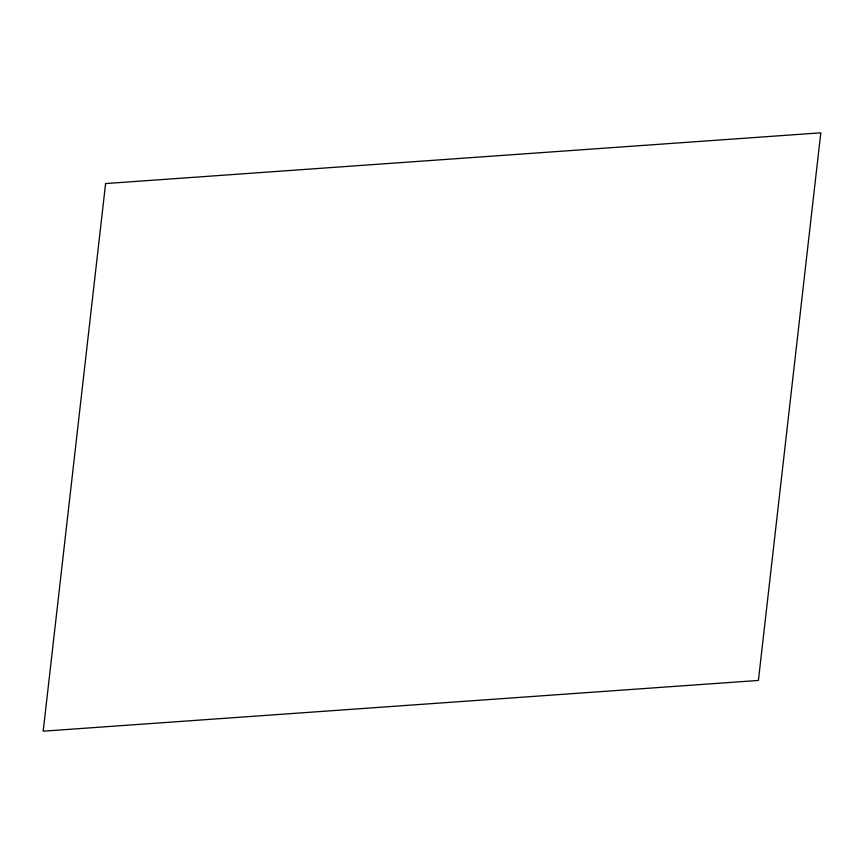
<?xml version="1.0" encoding="UTF-8"?>
<svg xmlns="http://www.w3.org/2000/svg" width="864" height="864" viewBox="0 0 864 864"><rect width="100%" height="100%" fill="white"/><g stroke="black" fill="none" stroke-linecap="round" stroke-linejoin="round"><path stroke-width="1.3" d="M105.592 183.557L43.2 731.182L758.408 680.443L820.8 132.818L105.592 183.557"/></g></svg>
